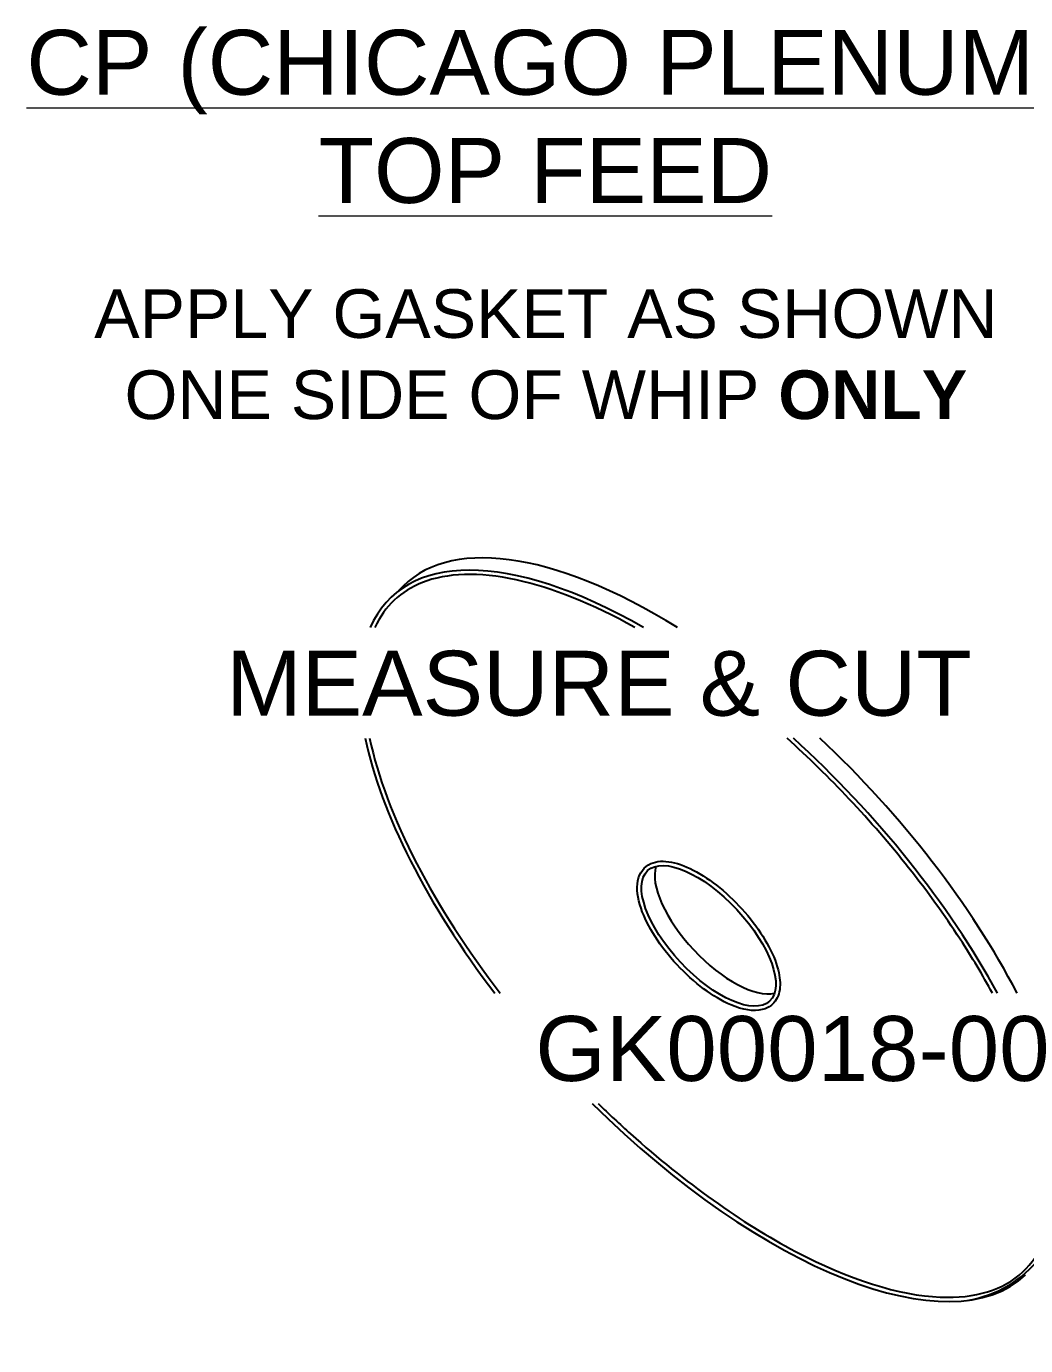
# Model space of a CAD drawing. Extents: x 3.76 to 10.05, y -5.16 to -0.04.
# Drawn here: x 3.76 to 7.61, y -5.16 to -0.08 of the extents above; entities that cross this region are included whole.
import ezdxf

# ---------------------------------------------------------------- set-up
doc = ezdxf.new("R2010")
doc.units = 0
doc.header["$LTSCALE"] = 0.5
doc.header["$MEASUREMENT"] = 0
doc.layers.add('CUST DWG', color=60, linetype='CONTINUOUS', lineweight=20)
doc.layers.add('FAB DWG', color=221, linetype='CONTINUOUS')
doc.layers.add('Hardware', color=242, linetype='CONTINUOUS')
doc.styles.get("Standard").update_dxf_attribs({"font": 'arial.ttf'})

msp = doc.modelspace()

# ---------------------------------------------------------------- linework, layer by layer
at = {"layer": 'Hardware', "ltscale": 0.5, "transparency": 16777216}
msp.add_arc((7.3146, -4.5487), 0.4428, 278.9748, 322.4776, dxfattribs=at)
at = {"layer": 'Hardware', "transparency": 16777216}
for centre, major_axis, ratio, start_param, end_param in [((6.4386, -3.5348), (1.2208, -1.3062), 0.431732, 8.41416, 9.469824), ((6.3878, -3.5822), (1.2206, -1.3059), 0.431812, 2.191107, 3.324895), ((6.3878, -3.5822), (1.2206, -1.3059), 0.431812, 3.757699, 4.485977), ((6.3878, -3.5822), (1.2206, -1.3059), 0.431812, 1.030025, 1.758303), ((6.4386, -3.5348), (1.2208, -1.3062), 0.431732, 7.27908, 8.001888), ((6.4386, -3.5348), (0.2348, -0.2512), 0.431732, 3.377943, 6.046835), ((6.3878, -3.5822), (1.2206, -1.3059), 0.431812, 4.805059, 6.283185)]:
    msp.add_ellipse(centre, major_axis=major_axis, ratio=ratio, start_param=start_param, end_param=end_param, dxfattribs=at)
msp.add_ellipse((6.3878, -3.5822), major_axis=(0.2348, -0.2512), ratio=0.431732, dxfattribs=at)
for points, knots in [([(6.1037, -2.3943), (5.9407, -2.3036), (5.7844, -2.2408), (5.5031, -2.18), (5.3798, -2.1841), (5.2018, -2.2541), (5.1403, -2.3123), (5.1026, -2.3943)], [2.210368, 2.210368, 2.210368, 2.210368, 2.584498, 2.584498, 2.972333, 2.972333, 3.316052, 3.316052, 3.316052, 3.316052]), ([(5.0824, -2.821), (5.1132, -2.9676), (5.1751, -3.1327), (5.3489, -3.4682), (5.4582, -3.6378), (5.585, -3.8027)], [3.7607119, 3.7607119, 3.7607119, 3.7607119, 4.1358376, 4.1358376, 4.4932246, 4.4932246, 4.4932246, 4.4932246]), ([(7.4808, -3.8027), (7.4433, -3.734), (7.4016, -3.6646), (7.2361, -3.4106), (7.09, -3.226), (6.8523, -2.9735), (6.7719, -2.8949), (6.6896, -2.821)], [1.0357802, 1.0357802, 1.0357802, 1.0357802, 1.1844837, 1.1844837, 1.5793115, 1.5793115, 1.7687126, 1.7687126, 1.7687126, 1.7687126]), ([(6.6338, -3.8454), (6.6489, -3.8313), (6.6581, -3.8115), (6.6646, -3.7664), (6.6624, -3.7408), (6.6391, -3.649), (6.5962, -3.5731), (6.4808, -3.4347), (6.409, -3.3733), (6.2738, -3.2985), (6.2105, -3.2839), (6.1389, -3.3152), (6.1209, -3.3398), (6.1094, -3.4005), (6.1142, -3.4366), (6.1511, -3.5452), (6.2021, -3.6248), (6.3301, -3.7623), (6.406, -3.8191), (6.5189, -3.8672), (6.5605, -3.8745), (6.6095, -3.8624), (6.623, -3.8555), (6.6338, -3.8454)], [0, 0, 0, 0, 0.332589, 0.332589, 0.665179, 0.665179, 1.440198, 1.440198, 2.215217, 2.215217, 2.990236, 2.990236, 3.447343, 3.447343, 3.904451, 3.904451, 4.707335, 4.707335, 5.510219, 5.510219, 6.046462, 6.046462, 6.283185, 6.283185, 6.283185, 6.283185]), ([(5.9627, -4.2279), (6.0037, -4.268), (6.0453, -4.3071), (6.2954, -4.532), (6.5152, -4.6886), (6.9287, -4.9063), (7.1221, -4.967), (7.4153, -4.9794), (7.5234, -4.9455), (7.5973, -4.8764), (7.6679, -4.8104), (7.7086, -4.7114), (7.7204, -4.4813), (7.703, -4.3603), (7.6636, -4.2279)], [4.814459, 4.814459, 4.814459, 4.814459, 4.911507, 4.911507, 5.390385, 5.390385, 5.869263, 5.869263, 6.283185, 6.283185, 6.283185, 6.678013, 6.678013, 6.998013, 6.998013, 6.998013, 6.998013])]:
    msp.add_open_spline(points, degree=3, knots=knots, dxfattribs=at)

# ---------------------------------------------------------------- texts
at = {"layer": 'CUST DWG', "transparency": 16777216, "insert": (5.7591, -0.0925), "char_height": 0.25, "attachment_point": 2}
msp.add_mtext_dynamic_manual_height_columns('{\\LCP (CHICAGO PLENUM)\\PTOP FEED}', width=4.677403, gutter_width=1, heights=[0.9919], dxfattribs=at)
at = {"layer": 'FAB DWG', "transparency": 16777216, "attachment_point": 8}
for s, width, insert, char_height in [('APPLY GASKET AS SHOWN\\PONE SIDE OF WHIP {\\fArial|b1|i0|c0|p34;ONLY}', 3.760619, (5.7611, -1.5943), 0.1875), ('MEASURE & CUT', 3.197927, (5.9654, -2.7376), 0.25), ('GK00018-00', 2.251091, (6.7105, -4.1445), 0.25)]:
    msp.add_mtext_dynamic_manual_height_columns(s, width=width, gutter_width=0.8551, heights=[0], dxfattribs=dict(at, insert=insert, char_height=char_height))

doc.saveas('drawing.dxf')
